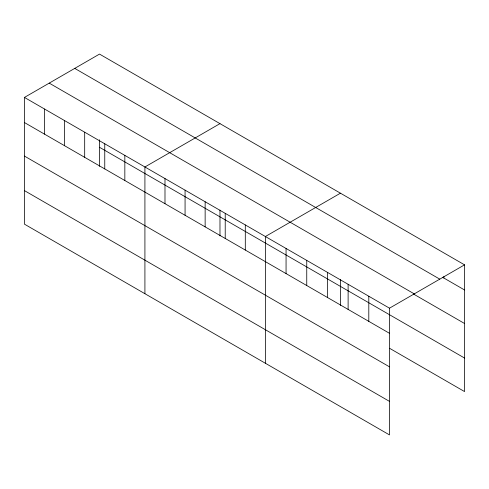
<?xml version="1.0" encoding="UTF-8"?>
<svg xmlns="http://www.w3.org/2000/svg" width="489" height="489" viewBox="0 0 489 489"><rect width="100%" height="100%" fill="white"/><g stroke="black" fill="none" stroke-linecap="round" stroke-linejoin="round"><path stroke-width="0.73" d="M24.45 97.427L389.488 308.18L389.488 434.91L24.45 224.158L24.45 97.427L99.511 54.09L464.55 264.842L464.55 391.573L389.562 348.284M219.977 123.638L144.915 166.975L144.915 293.706M340.436 193.186L265.374 236.523L265.374 363.254M389.488 308.18L464.55 264.842M442.569 277.281L464.55 289.971M74.744 68.393L439.782 279.146M49.218 83.124L414.256 293.877M413.48 294.017L464.55 323.498M99.511 147.293L464.55 358.046M24.45 122.55L389.488 333.302M24.45 156.083L389.488 366.836M24.45 190.624L389.488 401.377M443.865 276.505L443.865 278.027M368.804 296.236L368.804 321.359M348.119 284.292L348.119 309.421M340.436 279.629L340.436 305.442M327.434 272.349L327.434 297.477M306.75 260.411L306.75 285.533M286.059 248.467L286.059 273.589M245.301 224.934L245.301 250.056M225.221 213.338L225.221 238.467M219.977 210.081L219.977 235.887M205.142 201.749L205.142 226.872M185.068 190.16L185.068 215.282M164.989 178.564L164.989 203.693M124.836 155.386L124.836 180.508M104.756 143.79L104.756 168.919M99.511 139.781L99.511 166.339M84.683 132.201L84.683 157.324M64.603 120.606L64.603 145.734M44.53 109.016L44.53 134.145"/></g></svg>
